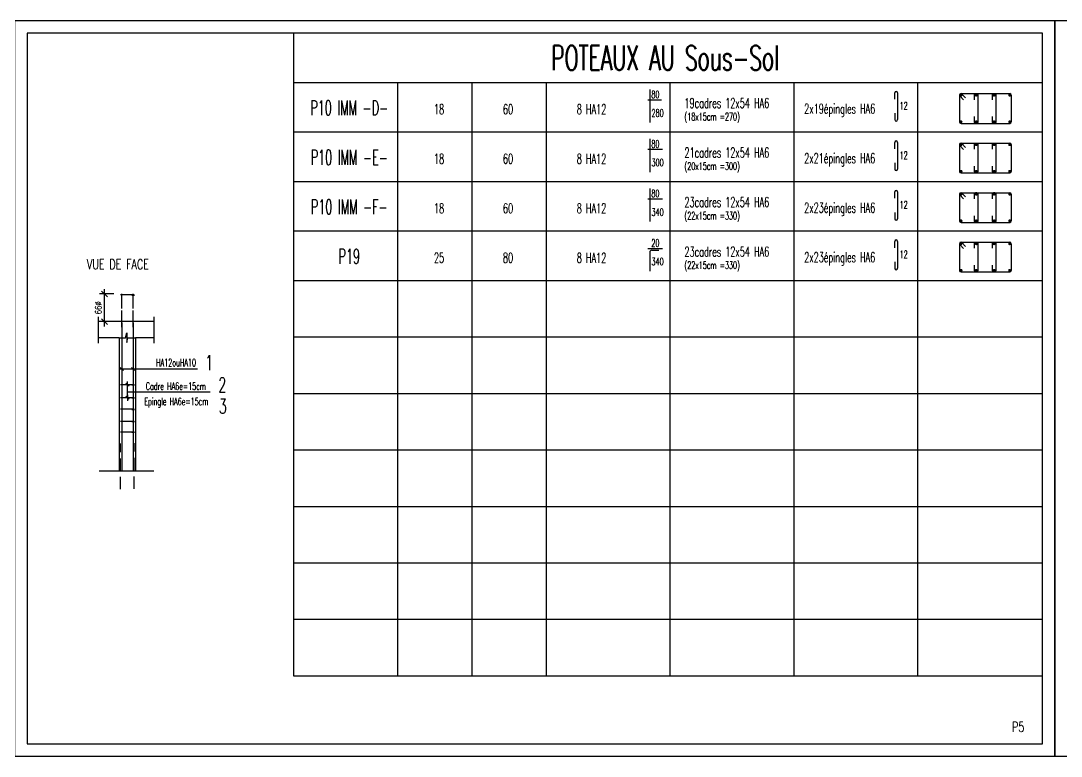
# Model space of a CAD drawing. Extents: x 308 to 787, y -199 to -146.
# Drawn here: x 577.09 to 598.09, y -169.39 to -154.54 of the extents above; entities that cross this region are included whole.
import ezdxf
from ezdxf.enums import TextEntityAlignment as Align

# ---------------------------------------------------------------- set-up
doc = ezdxf.new("R2010")
doc.units = 0
doc.header["$LTSCALE"] = 0.5
doc.header["$MEASUREMENT"] = 0
doc.linetypes.add('DISCONTINU', pattern=[0.75, 0.5, -0.25])
doc.layers.get('0').update_dxf_attribs({"linetype": 'CONTINUOUS'})
for name, color, linetype in [('BUTONS', 7, 'CONTINUOUS'), ('COTATION', 7, 'CONTINUOUS'), ('FERRAILLAGE', 1, 'CONTINUOUS'), ('HABILLAGE', 7, 'CONTINUOUS'), ('Texte', 7, 'CONTINUOUS')]:
    doc.layers.add(name, color=color, linetype=linetype)
doc.styles.add('ROMANS8', font='romans.shx', dxfattribs={"width": 0.7})

msp = doc.modelspace()

# ---------------------------------------------------------------- linework, layer by layer
at = {"color": 4}
for points in [[(597.9678, -169.39), (597.9678, -154.54), (576.9678, -154.54), (576.9678, -169.39)], [(618.9678, -169.39), (618.9678, -154.54), (597.9678, -154.54), (597.9678, -169.39)]]:
    msp.add_lwpolyline(points, close=True, dxfattribs=at)
at = {"color": 7}
msp.add_lwpolyline([(577.2178, -169.14), (597.7178, -169.14), (597.7178, -154.79), (577.2178, -154.79)], close=True, dxfattribs=at)
at = {"layer": 'BUTONS', "color": 7}
for p, q in [((582.6007, -167.7724), (582.6007, -154.79)), ((597.7178, -154.79), (582.6007, -154.79)), ((597.7178, -155.79), (582.6007, -155.79)), ((584.7007, -167.7724), (584.7007, -155.79)), ((586.2007, -167.7724), (586.2007, -155.79)), ((587.7007, -167.7724), (587.7007, -155.79)), ((590.2007, -167.7724), (590.2007, -155.79)), ((592.7007, -167.7724), (592.7007, -155.79)), ((595.2007, -167.7724), (595.2007, -155.79)), ((597.7178, -156.79), (582.6007, -156.79)), ((597.7178, -157.79), (582.6007, -157.79)), ((597.7178, -158.79), (582.6007, -158.79)), ((597.7178, -159.79), (582.6007, -159.79)), ((597.7178, -160.9303), (582.6007, -160.9303)), ((597.7178, -162.0707), (582.6007, -162.0707)), ((597.7178, -163.211), (582.6007, -163.211)), ((597.7178, -164.3514), (582.6007, -164.3514)), ((597.7178, -165.4917), (582.6007, -165.4917)), ((597.7178, -166.6321), (582.6007, -166.6321)), ((597.7178, -167.7724), (582.6007, -167.7724))]:
    msp.add_line(p, q, dxfattribs=at)
at = {"layer": 'COTATION'}
msp.add_line((589.8281, -159.1722), (589.9714, -159.1722), dxfattribs=at)
msp.add_arc((589.8281, -159.2122), 0.04, 90, 180, dxfattribs=at)
at = {"layer": 'FERRAILLAGE', "color": 7}
for p, q in [((589.7881, -155.9251), (589.7881, -156.5935)), ((594.7317, -156.1241), (594.7317, -155.9959)), ((594.7917, -155.9959), (594.7917, -156.5359)), ((596.0708, -156.0108), (597.0531, -156.0108)), ((596.0905, -156.0182), (596.1639, -156.0969)), ((590.0263, -156.1421), (589.7501, -156.1421)), ((596.0408, -156.0408), (596.0408, -156.5808)), ((596.0507, -156.0628), (596.1204, -156.1375)), ((597.0831, -156.0408), (597.0831, -156.5808)), ((594.7317, -156.4077), (594.7317, -156.5359)), ((596.0708, -156.6108), (597.0531, -156.6108)), ((589.7881, -156.9251), (589.7881, -157.5935)), ((594.7317, -157.1241), (594.7317, -156.9959)), ((594.7917, -156.9959), (594.7917, -157.5359)), ((596.0408, -157.0408), (596.0408, -157.5808)), ((596.0507, -157.0628), (596.1204, -157.1375)), ((596.0708, -157.0108), (597.0531, -157.0108)), ((596.0905, -157.0182), (596.1639, -157.0969)), ((597.0831, -157.0408), (597.0831, -157.5808)), ((590.0454, -157.1421), (589.7501, -157.1421)), ((594.7317, -157.4077), (594.7317, -157.5359)), ((596.0708, -157.6108), (597.0531, -157.6108)), ((589.7881, -157.9251), (589.7881, -158.5935)), ((594.7317, -158.1241), (594.7317, -157.9959)), ((594.7917, -157.9959), (594.7917, -158.5359)), ((596.0408, -158.0408), (596.0408, -158.5808)), ((596.0507, -158.0628), (596.1204, -158.1375)), ((596.0708, -158.0108), (597.0531, -158.0108)), ((596.0905, -158.0182), (596.1639, -158.0969)), ((597.0831, -158.0408), (597.0831, -158.5808)), ((590.0454, -158.1421), (589.7501, -158.1421)), ((594.7317, -158.4077), (594.7317, -158.5359)), ((596.0708, -158.6108), (597.0531, -158.6108)), ((590.0454, -159.1421), (589.7501, -159.1421)), ((594.7317, -159.1241), (594.7317, -158.9959)), ((594.7917, -158.9959), (594.7917, -159.5359)), ((596.0408, -159.0408), (596.0408, -159.5808)), ((596.0507, -159.0628), (596.1204, -159.1375)), ((596.0708, -159.0108), (597.0531, -159.0108)), ((596.0905, -159.0182), (596.1639, -159.0969)), ((597.0831, -159.0408), (597.0831, -159.5808)), ((589.7881, -159.2122), (589.7881, -159.5935)), ((594.7317, -159.4077), (594.7317, -159.5359)), ((596.0708, -159.6108), (597.0531, -159.6108)), ((579.09, -161.5709), (580.6566, -161.5709)), ((579.1669, -161.6037), (579.1013, -161.5381)), ((579.3903, -161.6037), (579.3248, -161.5381)), ((579.2774, -161.9206), (579.2118, -161.855)), ((579.2446, -161.9425), (579.2446, -161.8222)), ((579.2446, -162.1505), (579.2446, -161.8878)), ((579.2774, -162.1833), (579.2118, -162.1177)), ((579.2446, -162.0336), (580.9169, -162.0336)), ((579.2446, -162.0958), (579.2446, -162.216))]:
    msp.add_line(p, q, dxfattribs=at)
at = {"layer": 'FERRAILLAGE', "color": 0, "linetype": 'ByBlock'}
for p, q in [((578.8407, -160.1147), (578.7236, -159.9976)), ((578.7821, -160.7114), (578.7821, -159.9585)), ((578.9695, -160.0561), (578.6845, -160.0561)), ((578.9695, -160.6138), (578.6845, -160.6138)), ((578.8407, -160.6723), (578.7236, -160.5552))]:
    msp.add_line(p, q, dxfattribs=at)
at = {"layer": 'FERRAILLAGE'}
for p, q in [((579.3831, -160.0765), (579.1048, -160.0765)), ((579.3856, -160.0859), (579.3365, -160.0859)), ((578.6558, -160.5184), (578.6558, -161.0484)), ((579.7771, -160.5184), (579.7771, -161.0484)), ((579.2043, -160.9417), (579.2307, -160.8391)), ((579.2307, -160.8391), (579.2307, -161.0359)), ((579.0787, -160.9417), (579.2043, -160.9417)), ((579.2307, -161.0359), (579.2534, -160.9425)), ((579.2534, -160.9425), (579.4045, -160.9425)), ((579.3831, -161.8878), (579.1048, -161.8878)), ((579.3856, -161.8972), (579.3365, -161.8972)), ((579.3831, -162.1505), (579.1048, -162.1505)), ((579.3856, -162.1598), (579.3365, -162.1598)), ((579.3831, -162.3832), (579.1048, -162.3832)), ((579.3856, -162.3925), (579.3365, -162.3925)), ((579.3831, -162.6308), (579.1048, -162.6308)), ((579.3856, -162.6402), (579.3365, -162.6402)), ((579.3831, -162.8439), (579.1048, -162.8439)), ((579.3856, -162.8533), (579.3365, -162.8533))]:
    msp.add_line(p, q, dxfattribs=at)
at = {"layer": 'FERRAILLAGE', "color": 1, "linetype": 'DISCONTINU'}
for p, q in [((579.1341, -160.6382), (579.1341, -160.0561)), ((579.1341, -160.7253), (579.1341, -160.1432)), ((579.3575, -160.6382), (579.3575, -160.0561)), ((579.3575, -160.7253), (579.3575, -160.1432)), ((579.1055, -164.0011), (579.1055, -163.0778)), ((579.3813, -163.9889), (579.3813, -163.0656))]:
    msp.add_line(p, q, dxfattribs=at)
at = {"layer": 'FERRAILLAGE', "color": 1}
for p, q in [((579.7771, -160.6138), (578.6558, -160.6138)), ((579.1341, -160.6382), (579.1341, -163.611)), ((579.3575, -160.6382), (579.3575, -163.611)), ((579.0787, -160.9417), (578.6558, -160.9417)), ((579.0787, -160.9417), (579.0787, -163.6353)), ((579.4066, -160.9417), (579.4066, -163.6353)), ((579.7771, -160.9417), (579.4066, -160.9417))]:
    msp.add_line(p, q, dxfattribs=at)
at = {"layer": 'FERRAILLAGE', "color": 3}
msp.add_line((579.7784, -163.6353), (578.6755, -163.6353), dxfattribs=at)
at = {"layer": 'FERRAILLAGE', "color": 7, "const_width": 0.03}
for points in [[(596.0563, -156.0413, 1), (596.0863, -156.0413, 1)], [(596.3924, -156.0413, -1), (596.3624, -156.0413, -1)], [(596.7538, -156.0413, -1), (596.7238, -156.0413, -1)], [(597.0676, -156.0413, -1), (597.0376, -156.0413, -1)], [(596.0563, -156.5802, -1), (596.0863, -156.5802, -1)], [(596.3924, -156.5802, 1), (596.3624, -156.5802, 1)], [(596.7538, -156.5802, 1), (596.7238, -156.5802, 1)], [(597.0676, -156.5802, 1), (597.0376, -156.5802, 1)], [(596.0563, -157.0413, 1), (596.0863, -157.0413, 1)], [(596.3924, -157.0413, -1), (596.3624, -157.0413, -1)], [(596.7538, -157.0413, -1), (596.7238, -157.0413, -1)], [(597.0676, -157.0413, -1), (597.0376, -157.0413, -1)], [(596.0563, -157.5802, -1), (596.0863, -157.5802, -1)], [(596.3924, -157.5802, 1), (596.3624, -157.5802, 1)], [(596.7538, -157.5802, 1), (596.7238, -157.5802, 1)], [(597.0676, -157.5802, 1), (597.0376, -157.5802, 1)], [(596.0563, -158.0413, 1), (596.0863, -158.0413, 1)], [(596.3924, -158.0413, -1), (596.3624, -158.0413, -1)], [(596.7538, -158.0413, -1), (596.7238, -158.0413, -1)], [(597.0676, -158.0413, -1), (597.0376, -158.0413, -1)], [(596.0563, -158.5802, -1), (596.0863, -158.5802, -1)], [(596.3924, -158.5802, 1), (596.3624, -158.5802, 1)], [(596.7538, -158.5802, 1), (596.7238, -158.5802, 1)], [(597.0676, -158.5802, 1), (597.0376, -158.5802, 1)], [(596.0563, -159.0413, 1), (596.0863, -159.0413, 1)], [(596.3924, -159.0413, -1), (596.3624, -159.0413, -1)], [(596.7538, -159.0413, -1), (596.7238, -159.0413, -1)], [(597.0676, -159.0413, -1), (597.0376, -159.0413, -1)], [(596.0563, -159.5802, -1), (596.0863, -159.5802, -1)], [(596.3924, -159.5802, 1), (596.3624, -159.5802, 1)], [(596.7538, -159.5802, 1), (596.7238, -159.5802, 1)], [(597.0676, -159.5802, 1), (597.0376, -159.5802, 1)]]:
    msp.add_lwpolyline(points, format="xyb", close=True, dxfattribs=at)
at = {"layer": 'FERRAILLAGE', "color": 7}
for points in [[(596.3418, -156.1334), (596.3418, -156.0394, -0.4142136), (596.3718, -156.0094), (596.383, -156.0094, -0.4142136), (596.413, -156.0394), (596.413, -156.5808, -0.4142136), (596.383, -156.6108), (596.3718, -156.6108, -0.4142136), (596.3418, -156.5808), (596.3418, -156.4756)], [(596.7032, -156.1334), (596.7032, -156.0394, -0.4142136), (596.7332, -156.0094), (596.7444, -156.0094, -0.4142136), (596.7744, -156.0394), (596.7744, -156.5808, -0.4142136), (596.7444, -156.6108), (596.7332, -156.6108, -0.4142136), (596.7032, -156.5808), (596.7032, -156.4756)], [(596.3418, -157.1334), (596.3418, -157.0394, -0.4142136), (596.3718, -157.0094), (596.383, -157.0094, -0.4142136), (596.413, -157.0394), (596.413, -157.5808, -0.4142136), (596.383, -157.6108), (596.3718, -157.6108, -0.4142136), (596.3418, -157.5808), (596.3418, -157.4756)], [(596.7032, -157.1334), (596.7032, -157.0394, -0.4142136), (596.7332, -157.0094), (596.7444, -157.0094, -0.4142136), (596.7744, -157.0394), (596.7744, -157.5808, -0.4142136), (596.7444, -157.6108), (596.7332, -157.6108, -0.4142136), (596.7032, -157.5808), (596.7032, -157.4756)], [(596.3418, -158.1334), (596.3418, -158.0394, -0.4142136), (596.3718, -158.0094), (596.383, -158.0094, -0.4142136), (596.413, -158.0394), (596.413, -158.5808, -0.4142136), (596.383, -158.6108), (596.3718, -158.6108, -0.4142136), (596.3418, -158.5808), (596.3418, -158.4756)], [(596.7032, -158.1334), (596.7032, -158.0394, -0.4142136), (596.7332, -158.0094), (596.7444, -158.0094, -0.4142136), (596.7744, -158.0394), (596.7744, -158.5808, -0.4142136), (596.7444, -158.6108), (596.7332, -158.6108, -0.4142136), (596.7032, -158.5808), (596.7032, -158.4756)], [(596.3418, -159.1334), (596.3418, -159.0394, -0.4142136), (596.3718, -159.0094), (596.383, -159.0094, -0.4142136), (596.413, -159.0394), (596.413, -159.5808, -0.4142136), (596.383, -159.6108), (596.3718, -159.6108, -0.4142136), (596.3418, -159.5808), (596.3418, -159.4756)], [(596.7032, -159.1334), (596.7032, -159.0394, -0.4142136), (596.7332, -159.0094), (596.7444, -159.0094, -0.4142136), (596.7744, -159.0394), (596.7744, -159.5808, -0.4142136), (596.7444, -159.6108), (596.7332, -159.6108, -0.4142136), (596.7032, -159.5808), (596.7032, -159.4756)]]:
    msp.add_lwpolyline(points, format="xyb", dxfattribs=at)
for centre, start, end in [((594.7617, -155.9959), 90, 180), ((594.7617, -155.9959), 0, 90), ((596.0708, -156.0408), 90, 180), ((597.0531, -156.0408), 0, 90), ((594.7617, -156.5359), 180, 270), ((594.7617, -156.5359), 270, 0), ((596.0708, -156.5808), 180, 270), ((597.0531, -156.5808), 270, 0), ((594.7617, -156.9959), 90, 180), ((594.7617, -156.9959), 0, 90), ((596.0708, -157.0408), 90, 180), ((597.0531, -157.0408), 0, 90), ((594.7617, -157.5359), 180, 270), ((594.7617, -157.5359), 270, 0), ((596.0708, -157.5808), 180, 270), ((597.0531, -157.5808), 270, 0), ((594.7617, -157.9959), 90, 180), ((594.7617, -157.9959), 0, 90), ((596.0708, -158.0408), 90, 180), ((597.0531, -158.0408), 0, 90), ((594.7617, -158.5359), 180, 270), ((594.7617, -158.5359), 270, 0), ((596.0708, -158.5808), 180, 270), ((597.0531, -158.5808), 270, 0), ((594.7617, -158.9959), 90, 180), ((594.7617, -158.9959), 0, 90), ((596.0708, -159.0408), 90, 180), ((597.0531, -159.0408), 0, 90), ((594.7617, -159.5359), 180, 270), ((594.7617, -159.5359), 270, 0), ((596.0708, -159.5808), 180, 270), ((597.0531, -159.5808), 270, 0)]:
    msp.add_arc(centre, 0.03, start, end, dxfattribs=at)

# ---------------------------------------------------------------- texts
at = {"layer": 'FERRAILLAGE', "color": 4, "style": 'ROMANS8', "width": 0.6}
msp.add_text('POTEAUX AU Sous-Sol', height=0.5, dxfattribs=at).set_placement((587.7983, -155.5393))
at = {"layer": 'FERRAILLAGE', "color": 7, "style": 'ROMANS8'}
for s, height, width, p in [('80', 0.15, 0.6, (589.8208, -156.1023)), ('18', 0.2, 0.6, (585.4322, -156.4259)), ('60', 0.2, 0.6, (586.8246, -156.4259)), ('8 HA12', 0.2, 0.6, (588.3142, -156.4261)), ('19cadres 12x54 HA6', 0.2, 0.6, (590.4882, -156.3017)), ('2x19épingles HA6', 0.2, 0.6, (592.9058, -156.4145)), ('12', 0.15, 0.6, (594.8323, -156.3316)), ('280', 0.15, 0.6, (589.8233, -156.477)), ('(18x15cm =270)', 0.15, 0.6, (590.4882, -156.5507)), ('80', 0.15, 0.6, (589.8208, -157.1023)), ('18', 0.2, 0.6, (585.4322, -157.4259)), ('60', 0.2, 0.6, (586.8246, -157.4259)), ('8 HA12', 0.2, 0.6, (588.3142, -157.4261)), ('21cadres 12x54 HA6', 0.2, 0.6, (590.4882, -157.3017)), ('2x21épingles HA6', 0.2, 0.6, (592.9058, -157.4145)), ('12', 0.15, 0.6, (594.8323, -157.3316)), ('300', 0.15, 0.6, (589.8233, -157.477)), ('(20x15cm =300)', 0.15, 0.6, (590.4882, -157.5507)), ('80', 0.15, 0.6, (589.8208, -158.1023)), ('23cadres 12x54 HA6', 0.2, 0.6, (590.4882, -158.3017)), ('18', 0.2, 0.6, (585.4322, -158.4259)), ('60', 0.2, 0.6, (586.8246, -158.4259)), ('8 HA12', 0.2, 0.6, (588.3142, -158.4261)), ('340', 0.15, 0.6, (589.8233, -158.477)), ('2x23épingles HA6', 0.2, 0.6, (592.9058, -158.4145)), ('12', 0.15, 0.6, (594.8323, -158.3316)), ('(22x15cm =330)', 0.15, 0.6, (590.4882, -158.5507)), ('20', 0.15, 0.6, (589.8208, -159.1023)), ('23cadres 12x54 HA6', 0.2, 0.6, (590.4882, -159.3017)), ('VUE DE FACE', 0.201519, 0.7, (578.4272, -159.5564)), ('25', 0.2, 0.6, (585.4322, -159.4259)), ('80', 0.2, 0.6, (586.8246, -159.4259)), ('8 HA12', 0.2, 0.6, (588.3142, -159.4261)), ('340', 0.15, 0.6, (589.8233, -159.477)), ('(22x15cm =330)', 0.15, 0.6, (590.4882, -159.5507)), ('2x23épingles HA6', 0.2, 0.6, (592.9058, -159.4145)), ('12', 0.15, 0.6, (594.8323, -159.3316))]:
    msp.add_text(s, height=height, dxfattribs=dict(at, width=width)).set_placement(p)
at = {"layer": 'FERRAILLAGE', "color": 1, "style": 'ROMANS8', "width": 0.55}
for s, p in [('P10 IMM -D-', (583.7229, -156.4465)), ('P10 IMM -E-', (583.7229, -157.4465)), ('P10 IMM -F-', (583.7229, -158.4465)), ('P19', (583.7229, -159.4465))]:
    msp.add_text(s, height=0.3, dxfattribs=at).set_placement(p, align=Align.CENTER)
at = {"layer": 'FERRAILLAGE', "linetype": 'ByBlock', "style": 'ROMANS8', "width": 0.8}
msp.add_text('66%%c', height=0.12688, rotation=90, dxfattribs=at).set_placement((578.6552, -160.3349), align=Align.MIDDLE)
at = {"layer": 'FERRAILLAGE', "color": 1, "style": 'ROMANS8', "width": 0.6}
for s, p in [('HA12ouHA10', (580.2271, -161.4426)), ('Cadre HA6e=15cm', (580.2218, -161.9195)), ('Epingle HA6e=15cm', (580.2319, -162.2483))]:
    msp.add_text(s, height=0.15, dxfattribs=at).set_placement(p, align=Align.MIDDLE)
at = {"layer": 'HABILLAGE', "color": 1, "style": 'ROMANS8', "width": 0.7}
msp.add_text('P5', height=0.2, dxfattribs=at).set_placement((597.101, -168.8986))
at = {"layer": 'Texte', "color": 4, "style": 'ROMANS8', "width": 0.6}
for s, p in [('1', (580.8156, -161.5951)), ('2', (581.0833, -162.041)), ('3', (581.0934, -162.471))]:
    msp.add_text(s, height=0.3, dxfattribs=at).set_placement(p)

doc.saveas('drawing.dxf')
